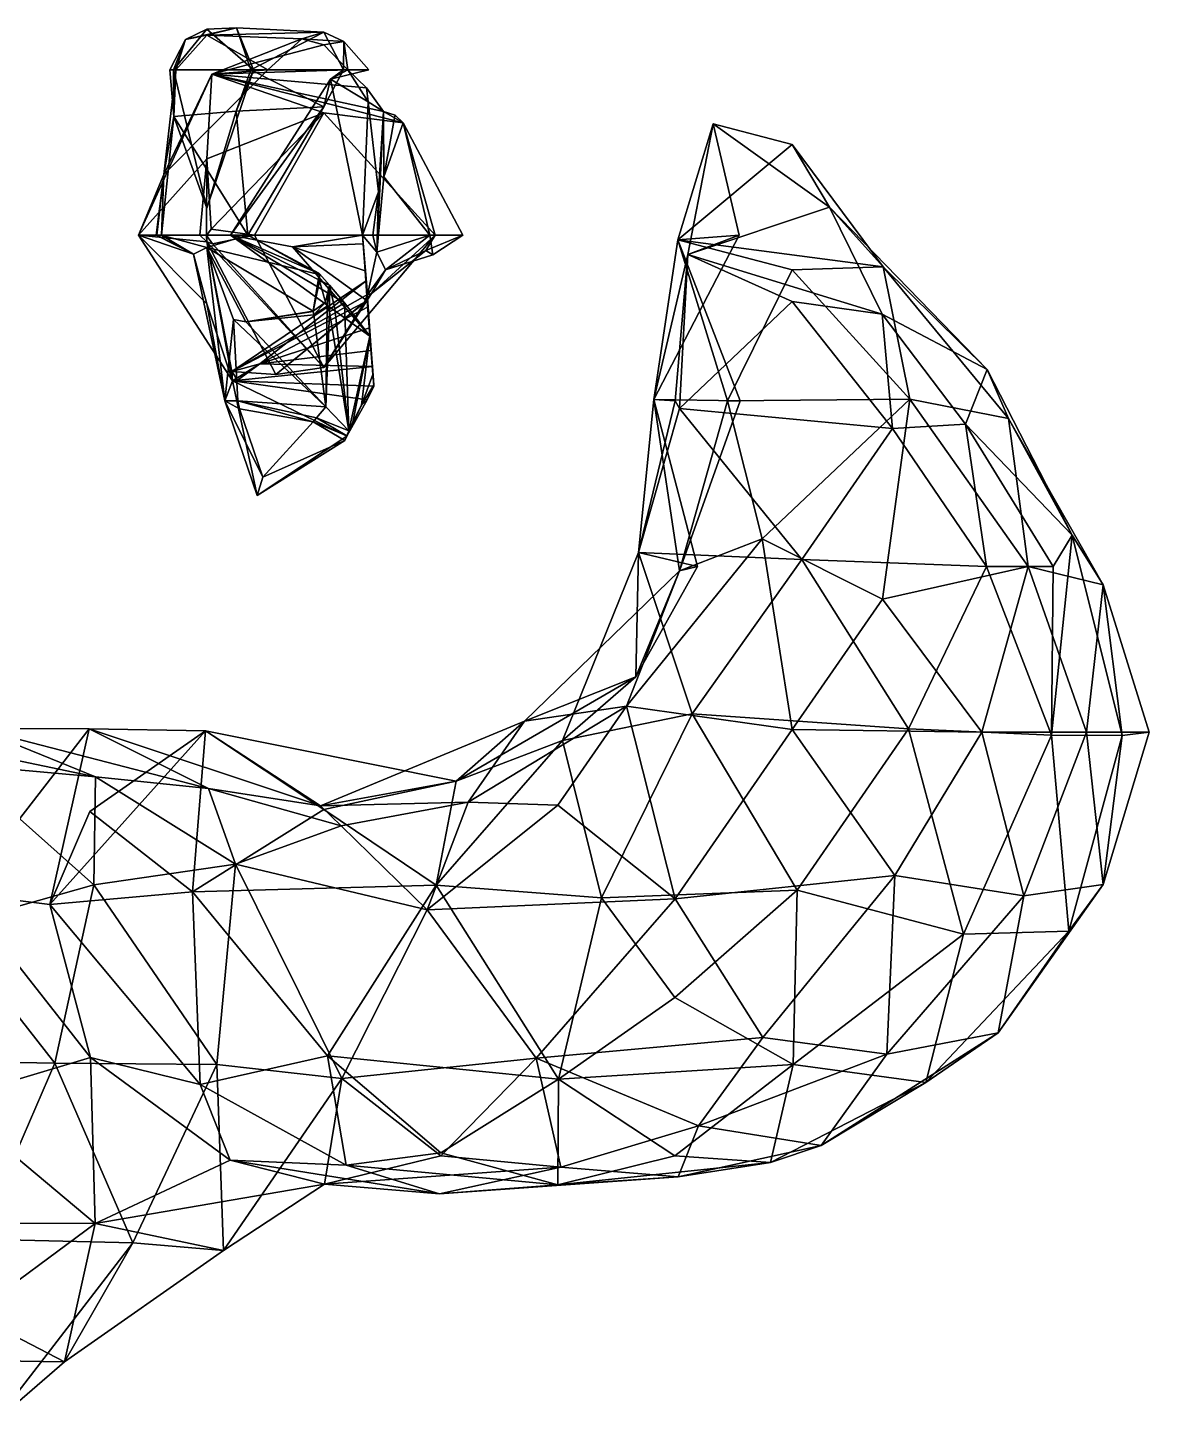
# Model space of a CAD drawing. Extents: x 290095 to 295679, y 4553756 to 4561441.
# Drawn here: x 291551.7 to 291672.4, y 4560578.8 to 4560728.9 of the extents above; entities that cross this region are included whole.
import ezdxf

# ---------------------------------------------------------------- set-up
doc = ezdxf.new("R2010")
doc.units = 0
doc.layers.add('Au_ppm_Pref_-_0_5', color=7, linetype='CONTINUOUS')

msp = doc.modelspace()

# ---------------------------------------------------------------- linework, layer by layer
at = {"layer": 'Au_ppm_Pref_-_0_5'}
for points in [[(291568.63, 4560727.61, 1639.25), (291570.93, 4560728.73, 1640.71), (291567.35, 4560724.35, 1640.94)], [(291575.98, 4560724.35, 1641.63), (291567.35, 4560724.35, 1640.94), (291570.93, 4560728.73, 1640.71)], [(291577.52, 4560724.35, 1633.31), (291570.93, 4560728.08, 1638.01), (291567.59, 4560724.35, 1637.68)], [(291570.93, 4560728.08, 1638.01), (291568.63, 4560727.61, 1639.25), (291567.59, 4560724.35, 1637.68)], [(291570.93, 4560728.08, 1638.01), (291574.12, 4560728.86, 1639.25), (291568.63, 4560727.61, 1639.25)], [(291568.63, 4560727.61, 1639.25), (291574.12, 4560728.86, 1639.25), (291570.93, 4560728.73, 1640.71)], [(291583.53, 4560728.4, 1634.66), (291574.12, 4560728.86, 1639.25), (291570.93, 4560728.08, 1638.01)], [(291574.12, 4560728.86, 1639.25), (291575.98, 4560724.35, 1641.63), (291570.93, 4560728.73, 1640.71)], [(291583.53, 4560728.4, 1634.66), (291570.93, 4560728.08, 1638.01), (291581.18, 4560727.67, 1633.31)], [(291577.52, 4560724.35, 1633.31), (291581.18, 4560727.67, 1633.31), (291570.93, 4560728.08, 1638.01)], [(291583.53, 4560728.4, 1634.66), (291575.68, 4560724.35, 1639.25), (291574.12, 4560728.86, 1639.25)], [(291575.68, 4560724.35, 1639.25), (291575.98, 4560724.35, 1641.63), (291574.12, 4560728.86, 1639.25)], [(291583.53, 4560728.4, 1634.66), (291585.64, 4560724.35, 1634.31), (291575.68, 4560724.35, 1639.25)], [(291581.18, 4560727.67, 1633.31), (291585.67, 4560727.38, 1633.31), (291583.53, 4560728.4, 1634.66)], [(291585.67, 4560727.38, 1633.31), (291585.64, 4560724.35, 1634.31), (291583.53, 4560728.4, 1634.66)], [(291567.59, 4560724.35, 1637.68), (291568.63, 4560727.61, 1639.25), (291566.97, 4560724.35, 1639.25)], [(291566.97, 4560724.35, 1639.25), (291568.63, 4560727.61, 1639.25), (291567.35, 4560724.35, 1640.94)], [(291581.18, 4560727.67, 1633.31), (291571.47, 4560723.88, 1627.72), (291583.53, 4560727.02, 1632.42)], [(291581.18, 4560727.67, 1633.31), (291577.52, 4560724.35, 1633.31), (291571.47, 4560723.88, 1627.72)], [(291583.53, 4560727.02, 1632.42), (291571.47, 4560723.88, 1627.72), (291586.11, 4560724.35, 1632.1)], [(291585.67, 4560727.38, 1633.31), (291581.18, 4560727.67, 1633.31), (291583.53, 4560727.02, 1632.42)], [(291585.67, 4560727.38, 1633.31), (291583.53, 4560727.02, 1632.42), (291586.11, 4560724.35, 1632.1)], [(291585.67, 4560727.38, 1633.31), (291588.38, 4560724.35, 1633.31), (291585.64, 4560724.35, 1634.31)], [(291588.38, 4560724.35, 1633.31), (291585.67, 4560727.38, 1633.31), (291586.11, 4560724.35, 1632.1)], [(291563.57, 4560706.54, 1628.81), (291570.93, 4560714.78, 1624.18), (291571.47, 4560723.88, 1627.72)], [(291571.47, 4560723.88, 1627.72), (291566.3, 4560713.09, 1633.31), (291563.57, 4560706.54, 1628.81)], [(291577.52, 4560724.35, 1633.31), (291567.59, 4560724.35, 1637.68), (291566.3, 4560713.09, 1633.31)], [(291571.47, 4560723.88, 1627.72), (291577.52, 4560724.35, 1633.31), (291566.3, 4560713.09, 1633.31)], [(291566.3, 4560713.09, 1633.31), (291567.59, 4560724.35, 1637.68), (291567.39, 4560719.34, 1639.25)], [(291567.59, 4560724.35, 1637.68), (291566.97, 4560724.35, 1639.25), (291567.39, 4560719.34, 1639.25)], [(291567.39, 4560719.34, 1639.25), (291566.97, 4560724.35, 1639.25), (291567.35, 4560724.35, 1640.94)], [(291567.39, 4560719.34, 1639.25), (291567.35, 4560724.35, 1640.94), (291570.93, 4560709.47, 1644.21)], [(291570.93, 4560709.47, 1644.21), (291567.35, 4560724.35, 1640.94), (291575.98, 4560724.35, 1641.63)], [(291574.09, 4560719.89, 1639.25), (291570.93, 4560709.47, 1644.21), (291575.98, 4560724.35, 1641.63)], [(291583.53, 4560719.73, 1622.98), (291571.47, 4560723.88, 1627.72), (291570.93, 4560714.78, 1624.18)], [(291571.47, 4560723.88, 1627.72), (291588.13, 4560722.42, 1630.5), (291586.11, 4560724.35, 1632.1)], [(291571.47, 4560723.88, 1627.72), (291589.97, 4560719.87, 1628.17), (291588.13, 4560722.42, 1630.5)], [(291571.47, 4560723.88, 1627.72), (291592.09, 4560718.64, 1627.37), (291589.97, 4560719.87, 1628.17)], [(291583.53, 4560719.73, 1622.98), (291592.09, 4560718.64, 1627.37), (291571.47, 4560723.88, 1627.72)], [(291583.53, 4560720.35, 1634.65), (291584.25, 4560723.34, 1633.31), (291573.47, 4560706.54, 1633.31)], [(291584.25, 4560723.34, 1633.31), (291587.7, 4560706.54, 1629.34), (291573.47, 4560706.54, 1633.31)], [(291583.53, 4560720.35, 1634.65), (291574.09, 4560719.89, 1639.25), (291575.68, 4560724.35, 1639.25)], [(291575.68, 4560724.35, 1639.25), (291574.09, 4560719.89, 1639.25), (291575.98, 4560724.35, 1641.63)], [(291583.53, 4560720.35, 1634.65), (291575.68, 4560724.35, 1639.25), (291585.64, 4560724.35, 1634.31)], [(291584.25, 4560723.34, 1633.31), (291583.53, 4560720.35, 1634.65), (291585.64, 4560724.35, 1634.31)], [(291588.29, 4560720.91, 1630.25), (291584.25, 4560723.34, 1633.31), (291586.11, 4560724.35, 1632.1)], [(291588.38, 4560724.35, 1633.31), (291584.25, 4560723.34, 1633.31), (291585.64, 4560724.35, 1634.31)], [(291584.25, 4560723.34, 1633.31), (291588.38, 4560724.35, 1633.31), (291586.11, 4560724.35, 1632.1)], [(291588.29, 4560720.91, 1630.25), (291587.7, 4560706.54, 1629.34), (291584.25, 4560723.34, 1633.31)], [(291588.13, 4560722.42, 1630.5), (291588.13, 4560722.42, 1630.5), (291586.11, 4560724.35, 1632.1)], [(291588.12, 4560722.42, 1630.51), (291588.29, 4560720.91, 1630.25), (291586.11, 4560724.35, 1632.1)], [(291588.13, 4560722.42, 1630.5), (291588.12, 4560722.42, 1630.51), (291586.11, 4560724.35, 1632.1)], [(291588.12, 4560722.42, 1630.51), (291588.13, 4560722.42, 1630.5), (291588.29, 4560720.91, 1630.25)], [(291588.13, 4560722.42, 1630.5), (291588.13, 4560722.42, 1630.5), (291588.12, 4560722.42, 1630.51)], [(291588.13, 4560722.42, 1630.5), (291589.97, 4560719.87, 1628.17), (291588.29, 4560720.91, 1630.25)], [(291583.53, 4560720.35, 1634.65), (291573.47, 4560706.54, 1633.31), (291575.34, 4560706.54, 1635.39)], [(291583.53, 4560720.35, 1634.65), (291575.34, 4560706.54, 1635.39), (291574.09, 4560719.89, 1639.25)], [(291589.4, 4560711.22, 1628.58), (291587.7, 4560706.54, 1629.34), (291588.29, 4560720.91, 1630.25)], [(291588.29, 4560720.91, 1630.25), (291589.97, 4560719.87, 1628.17), (291589.4, 4560711.22, 1628.58)], [(291566.3, 4560713.09, 1633.31), (291567.39, 4560719.34, 1639.25), (291566.06, 4560706.54, 1635.61)], [(291575.34, 4560706.54, 1635.39), (291566.06, 4560706.54, 1635.61), (291567.39, 4560719.34, 1639.25)], [(291575.34, 4560706.54, 1635.39), (291567.39, 4560719.34, 1639.25), (291574.09, 4560719.89, 1639.25)], [(291574.09, 4560719.89, 1639.25), (291567.39, 4560719.34, 1639.25), (291570.93, 4560709.47, 1644.21)], [(291583.53, 4560719.73, 1622.98), (291570.93, 4560714.78, 1624.18), (291571.39, 4560707.19, 1621.44)], [(291583.53, 4560719.73, 1622.98), (291571.39, 4560707.19, 1621.44), (291576.07, 4560706.54, 1621.44)], [(291583.53, 4560719.73, 1622.98), (291576.07, 4560706.54, 1621.44), (291595.51, 4560706.54, 1621.73)], [(291583.53, 4560719.73, 1622.98), (291595.51, 4560706.54, 1621.73), (291592.09, 4560718.64, 1627.37)], [(291589.25, 4560704.73, 1628.56), (291589.97, 4560719.87, 1628.17), (291589.98, 4560712.83, 1628.32)], [(291589.4, 4560711.22, 1628.58), (291589.97, 4560719.87, 1628.17), (291589.25, 4560704.73, 1628.56)], [(291589.97, 4560719.87, 1628.17), (291592.09, 4560718.64, 1627.37), (291591.2, 4560719.48, 1628.07)], [(291589.97, 4560719.87, 1628.17), (291591.2, 4560719.48, 1628.07), (291591.15, 4560719.2, 1628.08)], [(291589.97, 4560719.87, 1628.17), (291591.15, 4560719.2, 1628.08), (291589.98, 4560712.83, 1628.32)], [(291592.09, 4560718.64, 1627.37), (291589.98, 4560712.83, 1628.32), (291591.15, 4560719.2, 1628.08)], [(291592.09, 4560718.64, 1627.37), (291591.15, 4560719.2, 1628.08), (291591.2, 4560719.48, 1628.07)], [(291592.09, 4560718.64, 1627.37), (291594.95, 4560706.54, 1628.02), (291589.98, 4560712.83, 1628.32)], [(291598.5, 4560706.54, 1627.37), (291594.95, 4560706.54, 1628.02), (291592.09, 4560718.64, 1627.37)], [(291598.5, 4560706.54, 1627.37), (291592.09, 4560718.64, 1627.37), (291595.51, 4560706.54, 1621.73)], [(291621.63, 4560706.07, 1633.51), (291633.93, 4560716.32, 1635.99), (291625.43, 4560718.55, 1639.25)], [(291621.63, 4560706.07, 1633.51), (291625.43, 4560718.55, 1639.25), (291628.23, 4560706.54, 1639.25)], [(291625.43, 4560718.55, 1639.25), (291637.95, 4560709.57, 1640.41), (291622.7, 4560704.48, 1644.35)], [(291628.23, 4560706.54, 1639.25), (291625.43, 4560718.55, 1639.25), (291622.7, 4560704.48, 1644.35)], [(291637.95, 4560709.57, 1640.41), (291625.43, 4560718.55, 1639.25), (291633.93, 4560716.32, 1635.99)], [(291621.63, 4560706.07, 1633.51), (291643.73, 4560703.16, 1634.72), (291633.93, 4560716.32, 1635.99)], [(291643.73, 4560703.16, 1634.72), (291637.95, 4560709.57, 1640.41), (291633.93, 4560716.32, 1635.99)], [(291563.57, 4560706.54, 1628.81), (291570.18, 4560706.54, 1621.79), (291570.93, 4560714.78, 1624.18)], [(291570.93, 4560714.78, 1624.18), (291570.18, 4560706.54, 1621.79), (291570.89, 4560706.52, 1621.31)], [(291571.39, 4560707.19, 1621.44), (291570.93, 4560714.78, 1624.18), (291570.89, 4560706.52, 1621.31)], [(291563.57, 4560706.54, 1628.81), (291566.3, 4560713.09, 1633.31), (291565.48, 4560706.54, 1633.31)], [(291566.3, 4560713.09, 1633.31), (291565.55, 4560706.59, 1633.57), (291565.48, 4560706.54, 1633.31)], [(291565.55, 4560706.59, 1633.57), (291566.3, 4560713.09, 1633.31), (291565.54, 4560706.54, 1633.58)], [(291566.3, 4560713.09, 1633.31), (291566.06, 4560706.54, 1635.61), (291565.54, 4560706.54, 1633.58)], [(291589.25, 4560704.73, 1628.56), (291589.98, 4560712.83, 1628.32), (291594.95, 4560706.54, 1628.02)], [(291587.7, 4560706.54, 1629.34), (291589.4, 4560711.22, 1628.58), (291588.81, 4560706.54, 1629.14)], [(291588.81, 4560706.54, 1629.14), (291589.4, 4560711.22, 1628.58), (291589.25, 4560704.73, 1628.56)], [(291622.7, 4560704.48, 1644.35), (291637.95, 4560709.57, 1640.41), (291643.64, 4560698.04, 1643.72)], [(291643.73, 4560703.16, 1634.72), (291654.94, 4560692.11, 1639.25), (291637.95, 4560709.57, 1640.41)], [(291654.94, 4560692.11, 1639.25), (291643.64, 4560698.04, 1643.72), (291637.95, 4560709.57, 1640.41)], [(291571.39, 4560707.19, 1621.44), (291570.89, 4560706.52, 1621.31), (291576.07, 4560706.54, 1621.44)], [(291570.93, 4560699.18, 1630.86), (291573.72, 4560690.89, 1627.96), (291563.57, 4560706.54, 1628.81)], [(291563.57, 4560706.54, 1628.81), (291573.72, 4560690.89, 1627.96), (291570.93, 4560705.83, 1621.67)], [(291563.57, 4560706.54, 1628.81), (291570.93, 4560705.83, 1621.67), (291570.18, 4560706.54, 1621.79)], [(291570.93, 4560699.18, 1630.86), (291563.57, 4560706.54, 1628.81), (291569.51, 4560704.52, 1633.31)], [(291563.57, 4560706.54, 1628.81), (291565.48, 4560706.54, 1633.31), (291569.51, 4560704.52, 1633.31)], [(291565.48, 4560706.54, 1633.31), (291565.55, 4560706.59, 1633.57), (291565.54, 4560706.54, 1633.55)], [(291565.54, 4560706.54, 1633.55), (291569.51, 4560704.52, 1633.31), (291565.48, 4560706.54, 1633.31)], [(291565.56, 4560706.53, 1633.57), (291565.54, 4560706.54, 1633.55), (291565.55, 4560706.59, 1633.57)], [(291565.55, 4560706.59, 1633.57), (291565.54, 4560706.54, 1633.58), (291565.56, 4560706.53, 1633.57)], [(291565.56, 4560706.53, 1633.57), (291569.51, 4560704.52, 1633.31), (291565.54, 4560706.54, 1633.55)], [(291565.54, 4560706.54, 1633.58), (291569.51, 4560704.52, 1633.31), (291565.56, 4560706.53, 1633.57)], [(291565.54, 4560706.54, 1633.58), (291566.06, 4560706.54, 1635.61), (291569.51, 4560704.52, 1633.31)], [(291570.93, 4560705.24, 1633.75), (291569.51, 4560704.52, 1633.31), (291566.06, 4560706.54, 1635.61)], [(291570.93, 4560705.24, 1633.75), (291566.06, 4560706.54, 1635.61), (291575.34, 4560706.54, 1635.39)], [(291570.93, 4560705.83, 1621.67), (291570.89, 4560706.52, 1621.31), (291570.18, 4560706.54, 1621.79)], [(291576.07, 4560706.54, 1621.44), (291570.89, 4560706.52, 1621.31), (291571.56, 4560705.64, 1621.44)], [(291570.93, 4560705.83, 1621.67), (291571.56, 4560705.64, 1621.44), (291570.89, 4560706.52, 1621.31)], [(291583.02, 4560702.31, 1637.64), (291570.93, 4560705.24, 1633.75), (291575.34, 4560706.54, 1635.39)], [(291573.63, 4560691.88, 1627.5), (291578.36, 4560691.56, 1625.44), (291570.93, 4560705.83, 1621.67)], [(291583.53, 4560692.31, 1622.63), (291570.93, 4560705.83, 1621.67), (291578.36, 4560691.56, 1625.44)], [(291573.72, 4560690.89, 1627.96), (291573.63, 4560691.88, 1627.5), (291570.93, 4560705.83, 1621.67)], [(291583.53, 4560692.31, 1622.63), (291571.56, 4560705.64, 1621.44), (291570.93, 4560705.83, 1621.67)], [(291583.53, 4560692.31, 1622.63), (291576.07, 4560706.54, 1621.44), (291571.56, 4560705.64, 1621.44)], [(291580.16, 4560705.3, 1631.93), (291588.47, 4560695.7, 1633.31), (291573.47, 4560706.54, 1633.31)], [(291587.7, 4560706.54, 1629.34), (291580.16, 4560705.3, 1631.93), (291573.47, 4560706.54, 1633.31)], [(291583.07, 4560702.38, 1637.6), (291575.34, 4560706.54, 1635.39), (291573.47, 4560706.54, 1633.31)], [(291583.07, 4560702.38, 1637.6), (291573.47, 4560706.54, 1633.31), (291584.13, 4560701.16, 1636.89)], [(291584.13, 4560701.16, 1636.89), (291573.47, 4560706.54, 1633.31), (291585.76, 4560699.26, 1635.78)], [(291573.47, 4560706.54, 1633.31), (291588.47, 4560695.7, 1633.31), (291585.76, 4560699.26, 1635.78)], [(291583.02, 4560702.31, 1637.64), (291575.34, 4560706.54, 1635.39), (291583.01, 4560702.41, 1637.65)], [(291583.03, 4560702.44, 1637.63), (291575.34, 4560706.54, 1635.39), (291583.07, 4560702.38, 1637.6)], [(291575.34, 4560706.54, 1635.39), (291583, 4560702.46, 1637.65), (291583.01, 4560702.41, 1637.65)], [(291575.34, 4560706.54, 1635.39), (291583.03, 4560702.44, 1637.63), (291583, 4560702.46, 1637.65)], [(291583.53, 4560692.31, 1622.63), (291595.51, 4560706.54, 1621.73), (291576.07, 4560706.54, 1621.44)], [(291587.7, 4560706.54, 1629.34), (291587.77, 4560705.63, 1629.67), (291580.16, 4560705.3, 1631.93)], [(291587.77, 4560705.63, 1629.67), (291588, 4560702.71, 1629.03), (291580.16, 4560705.3, 1631.93)], [(291588.2, 4560699.49, 1631.93), (291588.47, 4560695.7, 1633.31), (291580.16, 4560705.3, 1631.93)], [(291580.16, 4560705.3, 1631.93), (291588, 4560702.71, 1629.03), (291588.2, 4560699.49, 1631.93)], [(291588.67, 4560700.27, 1627.04), (291595.51, 4560706.54, 1621.73), (291583.53, 4560692.31, 1622.63)], [(291588.22, 4560700.16, 1627.48), (291588.09, 4560701.63, 1628.54), (291587.7, 4560706.54, 1629.34)], [(291588.22, 4560700.13, 1627.45), (291588.22, 4560700.16, 1627.48), (291587.7, 4560706.54, 1629.34)], [(291587.7, 4560706.54, 1629.34), (291588, 4560702.71, 1629.03), (291587.77, 4560705.63, 1629.67)], [(291588.09, 4560701.63, 1628.54), (291588, 4560702.71, 1629.03), (291587.7, 4560706.54, 1629.34)], [(291587.7, 4560706.54, 1629.34), (291588.81, 4560706.54, 1629.14), (291589.25, 4560704.73, 1628.56)], [(291587.7, 4560706.54, 1629.34), (291589.25, 4560704.73, 1628.56), (291588.22, 4560700.13, 1627.45)], [(291588.67, 4560700.27, 1627.04), (291594.52, 4560704.89, 1624.64), (291595.51, 4560706.54, 1621.73)], [(291589.25, 4560704.73, 1628.56), (291594.95, 4560706.54, 1628.02), (291590.17, 4560702.83, 1627.85)], [(291590.17, 4560702.83, 1627.85), (291594.95, 4560706.54, 1628.02), (291595.28, 4560704.44, 1627.37)], [(291594.52, 4560704.89, 1624.64), (291595.28, 4560704.44, 1627.37), (291598.5, 4560706.54, 1627.37)], [(291598.5, 4560706.54, 1627.37), (291595.51, 4560706.54, 1621.73), (291594.52, 4560704.89, 1624.64)], [(291594.95, 4560706.54, 1628.02), (291598.5, 4560706.54, 1627.37), (291595.28, 4560704.44, 1627.37)], [(291622.7, 4560704.48, 1644.35), (291619.05, 4560688.86, 1639.51), (291628.23, 4560706.54, 1639.25)], [(291628.23, 4560706.54, 1639.25), (291619.05, 4560688.86, 1639.51), (291621.63, 4560706.07, 1633.51)], [(291621.63, 4560706.07, 1633.51), (291619.05, 4560688.86, 1639.51), (291628.36, 4560688.72, 1633.31)], [(291626.98, 4560688.72, 1630.04), (291633.93, 4560702.83, 1628.61), (291621.63, 4560706.07, 1633.51)], [(291626.98, 4560688.72, 1630.04), (291621.63, 4560706.07, 1633.51), (291628.36, 4560688.72, 1633.31)], [(291633.93, 4560702.83, 1628.61), (291643.73, 4560703.16, 1634.72), (291621.63, 4560706.07, 1633.51)], [(291570.93, 4560705.24, 1633.75), (291572.89, 4560688.72, 1633.31), (291569.51, 4560704.52, 1633.31)], [(291570.93, 4560699.18, 1630.86), (291569.51, 4560704.52, 1633.31), (291572.89, 4560688.72, 1633.31)], [(291575.14, 4560697.24, 1634.43), (291570.93, 4560705.24, 1633.75), (291582.38, 4560698.39, 1637.04)], [(291570.93, 4560705.24, 1633.75), (291583.02, 4560702.31, 1637.64), (291582.38, 4560698.39, 1637.04)], [(291570.93, 4560705.24, 1633.75), (291575.14, 4560697.24, 1634.43), (291573.81, 4560697.47, 1634.08)], [(291570.93, 4560705.24, 1633.75), (291573.81, 4560697.47, 1634.08), (291572.89, 4560688.72, 1633.31)], [(291588.22, 4560700.13, 1627.45), (291589.25, 4560704.73, 1628.56), (291590.17, 4560702.83, 1627.85)], [(291588.67, 4560700.27, 1627.04), (291590.17, 4560702.83, 1627.85), (291594.52, 4560704.89, 1624.64)], [(291590.17, 4560702.83, 1627.85), (291595.28, 4560704.44, 1627.37), (291594.52, 4560704.89, 1624.64)], [(291621.35, 4560688.72, 1645.19), (291619.05, 4560688.86, 1639.51), (291622.7, 4560704.48, 1644.35)], [(291622.7, 4560704.48, 1644.35), (291621.81, 4560687.92, 1651.02), (291621.35, 4560688.72, 1645.19)], [(291622.7, 4560704.48, 1644.35), (291633.93, 4560699.41, 1648.76), (291621.81, 4560687.92, 1651.02)], [(291622.7, 4560704.48, 1644.35), (291643.64, 4560698.04, 1643.72), (291633.93, 4560699.41, 1648.76)], [(291582.38, 4560698.39, 1637.04), (291583.02, 4560702.31, 1637.64), (291583.06, 4560701.64, 1637.59)], [(291583.01, 4560702.41, 1637.65), (291583, 4560702.46, 1637.65), (291583.03, 4560702.44, 1637.63)], [(291583.02, 4560702.31, 1637.64), (291583.01, 4560702.41, 1637.65), (291583.03, 4560702.44, 1637.63)], [(291583.02, 4560702.31, 1637.64), (291583.03, 4560702.44, 1637.63), (291583.07, 4560702.38, 1637.6)], [(291583.07, 4560702.38, 1637.6), (291583.06, 4560701.64, 1637.59), (291583.02, 4560702.31, 1637.64)], [(291584.13, 4560701.16, 1636.89), (291583.06, 4560701.64, 1637.59), (291583.07, 4560702.38, 1637.6)], [(291588.09, 4560701.63, 1628.54), (291588.3, 4560698.83, 1628.87), (291588, 4560702.71, 1629.03)], [(291588.2, 4560699.49, 1631.93), (291588, 4560702.71, 1629.03), (291588.3, 4560698.83, 1628.87)], [(291588.67, 4560700.27, 1627.04), (291588.22, 4560700.13, 1627.45), (291590.17, 4560702.83, 1627.85)], [(291626.98, 4560688.72, 1630.04), (291646.6, 4560688.91, 1627.38), (291633.93, 4560702.83, 1628.61)], [(291633.93, 4560702.83, 1628.61), (291646.6, 4560688.91, 1627.38), (291643.73, 4560703.16, 1634.72)], [(291643.73, 4560703.16, 1634.72), (291646.6, 4560688.91, 1627.38), (291657.23, 4560686.82, 1634.01)], [(291657.23, 4560686.82, 1634.01), (291654.94, 4560692.11, 1639.25), (291643.73, 4560703.16, 1634.72)], [(291573.63, 4560691.88, 1627.5), (291588.09, 4560701.63, 1628.54), (291588.22, 4560700.16, 1627.48)], [(291573.63, 4560691.88, 1627.5), (291576.65, 4560692.7, 1627.85), (291588.09, 4560701.63, 1628.54)], [(291576.65, 4560692.7, 1627.85), (291588.3, 4560698.83, 1628.87), (291588.09, 4560701.63, 1628.54)], [(291582.38, 4560698.39, 1637.04), (291583.06, 4560701.64, 1637.59), (291583.72, 4560699.36, 1637.11)], [(291583.72, 4560699.36, 1637.11), (291583.06, 4560701.64, 1637.59), (291584.13, 4560701.16, 1636.89)], [(291584.13, 4560701.16, 1636.89), (291583.9, 4560698.92, 1636.98), (291583.72, 4560699.36, 1637.11)], [(291584.13, 4560701.16, 1636.89), (291584.15, 4560698.29, 1636.8), (291583.9, 4560698.92, 1636.98)], [(291585.76, 4560699.26, 1635.78), (291584.7, 4560698.62, 1636.45), (291584.13, 4560701.16, 1636.89)], [(291584.13, 4560701.16, 1636.89), (291584.7, 4560698.62, 1636.45), (291584.15, 4560698.29, 1636.8)], [(291573.63, 4560691.88, 1627.5), (291588.22, 4560700.16, 1627.48), (291587.86, 4560699.31, 1627.04)], [(291578.36, 4560691.56, 1625.44), (291573.63, 4560691.88, 1627.5), (291587.86, 4560699.31, 1627.04)], [(291578.36, 4560691.56, 1625.44), (291587.86, 4560699.31, 1627.04), (291587.86, 4560699.27, 1627)], [(291582.38, 4560698.39, 1637.04), (291583.72, 4560699.36, 1637.11), (291582.47, 4560698, 1636.96)], [(291582.47, 4560698, 1636.96), (291583.72, 4560699.36, 1637.11), (291583.9, 4560698.92, 1636.98)], [(291587.86, 4560699.27, 1627), (291588.67, 4560700.27, 1627.04), (291583.53, 4560692.31, 1622.63)], [(291588.67, 4560700.27, 1627.04), (291587.86, 4560699.31, 1627.04), (291588.22, 4560700.13, 1627.45)], [(291587.86, 4560699.27, 1627), (291587.86, 4560699.31, 1627.04), (291588.67, 4560700.27, 1627.04)], [(291587.86, 4560699.31, 1627.04), (291588.22, 4560700.16, 1627.48), (291588.22, 4560700.13, 1627.45)], [(291588.3, 4560698.83, 1628.87), (291588.47, 4560695.7, 1633.31), (291588.2, 4560699.49, 1631.93)], [(291644.76, 4560685.75, 1649.31), (291621.81, 4560687.92, 1651.02), (291633.93, 4560699.41, 1648.76)], [(291644.76, 4560685.75, 1649.31), (291633.93, 4560699.41, 1648.76), (291643.64, 4560698.04, 1643.72)], [(291570.93, 4560699.18, 1630.86), (291572.89, 4560688.72, 1633.31), (291573.72, 4560690.89, 1627.96)], [(291582.37, 4560698.36, 1637.03), (291575.14, 4560697.24, 1634.43), (291582.38, 4560698.39, 1637.04)], [(291582.47, 4560698, 1636.96), (291575.14, 4560697.24, 1634.43), (291582.37, 4560698.36, 1637.03)], [(291583.75, 4560688.07, 1634.45), (291575.14, 4560697.24, 1634.43), (291582.47, 4560698, 1636.96)], [(291588.3, 4560698.83, 1628.87), (291576.65, 4560692.7, 1627.85), (291588.46, 4560696.57, 1629.13)], [(291578.36, 4560691.56, 1625.44), (291587.86, 4560699.27, 1627), (291583.53, 4560692.31, 1622.63)], [(291582.37, 4560698.36, 1637.03), (291582.38, 4560698.39, 1637.04), (291582.47, 4560698, 1636.96)], [(291583.9, 4560698.92, 1636.98), (291583.75, 4560688.07, 1634.45), (291582.47, 4560698, 1636.96)], [(291584.15, 4560698.29, 1636.8), (291583.75, 4560688.07, 1634.45), (291583.9, 4560698.92, 1636.98)], [(291584.15, 4560698.29, 1636.8), (291586.21, 4560685.51, 1633.51), (291583.75, 4560688.07, 1634.45)], [(291584.7, 4560698.62, 1636.45), (291586.21, 4560685.51, 1633.51), (291584.15, 4560698.29, 1636.8)], [(291585.76, 4560699.26, 1635.78), (291586.21, 4560685.51, 1633.51), (291584.7, 4560698.62, 1636.45)], [(291585.76, 4560699.26, 1635.78), (291588.47, 4560695.7, 1633.31), (291586.21, 4560685.51, 1633.51)], [(291588.46, 4560696.57, 1629.13), (291588.8, 4560691.58, 1631.78), (291588.3, 4560698.83, 1628.87)], [(291588.47, 4560695.7, 1633.31), (291588.3, 4560698.83, 1628.87), (291588.8, 4560691.58, 1631.78)], [(291644.76, 4560685.75, 1649.31), (291643.64, 4560698.04, 1643.72), (291652.62, 4560686.21, 1644.4)], [(291654.94, 4560692.11, 1639.25), (291652.62, 4560686.21, 1644.4), (291643.64, 4560698.04, 1643.72)], [(291572.89, 4560688.72, 1633.31), (291573.81, 4560697.47, 1634.08), (291574.27, 4560688.72, 1633.69)], [(291573.81, 4560697.47, 1634.08), (291583.75, 4560688.07, 1634.45), (291574.27, 4560688.72, 1633.69)], [(291573.81, 4560697.47, 1634.08), (291575.14, 4560697.24, 1634.43), (291583.75, 4560688.07, 1634.45)], [(291576.65, 4560692.7, 1627.85), (291588.64, 4560694.14, 1629.41), (291588.46, 4560696.57, 1629.13)], [(291588.46, 4560696.57, 1629.13), (291588.64, 4560694.14, 1629.41), (291588.9, 4560690.47, 1630.71)], [(291588.8, 4560691.58, 1631.78), (291588.46, 4560696.57, 1629.13), (291588.9, 4560690.47, 1630.71)], [(291588.47, 4560695.7, 1633.31), (291586.64, 4560686.42, 1633.32), (291586.21, 4560685.51, 1633.51)], [(291586.64, 4560686.42, 1633.32), (291588.47, 4560695.7, 1633.31), (291587.6, 4560688.25, 1632.53)], [(291587.6, 4560688.25, 1632.53), (291588.47, 4560695.7, 1633.31), (291588.8, 4560691.58, 1631.78)], [(291576.65, 4560692.7, 1627.85), (291588.77, 4560692.41, 1629.61), (291588.64, 4560694.14, 1629.41)], [(291588.64, 4560694.14, 1629.41), (291588.77, 4560692.41, 1629.61), (291588.9, 4560690.47, 1630.71)], [(291576.65, 4560692.7, 1627.85), (291573.63, 4560691.88, 1627.5), (291574.23, 4560690.96, 1627.68)], [(291573.72, 4560690.89, 1627.96), (291574.23, 4560690.96, 1627.68), (291573.63, 4560691.88, 1627.5)], [(291574.23, 4560690.96, 1627.68), (291573.72, 4560690.89, 1627.96), (291576.65, 4560692.7, 1627.85)], [(291588.77, 4560692.41, 1629.61), (291576.65, 4560692.7, 1627.85), (291573.72, 4560690.89, 1627.96)], [(291588.77, 4560692.41, 1629.61), (291573.72, 4560690.89, 1627.96), (291588.92, 4560690.32, 1630.24)], [(291588.77, 4560692.41, 1629.61), (291588.92, 4560690.32, 1630.24), (291588.9, 4560690.47, 1630.71)], [(291654.94, 4560692.11, 1639.25), (291664.09, 4560674.28, 1640.61), (291652.62, 4560686.21, 1644.4)], [(291664.09, 4560674.28, 1640.61), (291654.94, 4560692.11, 1639.25), (291657.23, 4560686.82, 1634.01)], [(291573.72, 4560690.89, 1627.96), (291572.89, 4560688.72, 1633.31), (291576.34, 4560678.56, 1633.31)], [(291586.02, 4560684.94, 1633.19), (291573.72, 4560690.89, 1627.96), (291576.34, 4560678.56, 1633.31)], [(291573.72, 4560690.89, 1627.96), (291586.02, 4560684.94, 1633.19), (291588.21, 4560688.83, 1630.57)], [(291588.21, 4560688.83, 1630.57), (291588.92, 4560690.32, 1630.24), (291573.72, 4560690.89, 1627.96)], [(291587.6, 4560688.25, 1632.53), (291588.8, 4560691.58, 1631.78), (291588.9, 4560690.47, 1630.71)], [(291588.9, 4560690.47, 1630.71), (291588.21, 4560688.83, 1630.57), (291587.6, 4560688.25, 1632.53)], [(291588.92, 4560690.32, 1630.24), (291588.21, 4560688.83, 1630.57), (291588.9, 4560690.47, 1630.71)], [(291588.21, 4560688.83, 1630.57), (291586.02, 4560684.94, 1633.19), (291587.6, 4560688.25, 1632.53)], [(291619.05, 4560688.86, 1639.51), (291617.39, 4560672.41, 1645.55), (291623.77, 4560670.9, 1639.25)], [(291619.05, 4560688.86, 1639.51), (291621.35, 4560688.72, 1645.19), (291617.39, 4560672.41, 1645.55)], [(291621.81, 4560670.43, 1633.27), (291619.05, 4560688.86, 1639.51), (291623.77, 4560670.9, 1639.25)], [(291628.36, 4560688.72, 1633.31), (291619.05, 4560688.86, 1639.51), (291621.81, 4560670.43, 1633.27)], [(291646.6, 4560688.91, 1627.38), (291626.98, 4560688.72, 1630.04), (291630.72, 4560673.9, 1626.32)], [(291630.72, 4560673.9, 1626.32), (291643.66, 4560667.39, 1623.95), (291646.6, 4560688.91, 1627.38)], [(291643.66, 4560667.39, 1623.95), (291659.36, 4560670.92, 1627.37), (291646.6, 4560688.91, 1627.38)], [(291646.6, 4560688.91, 1627.38), (291659.36, 4560670.92, 1627.37), (291657.23, 4560686.82, 1634.01)], [(291574.27, 4560688.72, 1633.69), (291574.47, 4560687.87, 1633.67), (291572.89, 4560688.72, 1633.31)], [(291574.47, 4560687.87, 1633.67), (291576.97, 4560680.51, 1633.67), (291572.89, 4560688.72, 1633.31)], [(291576.97, 4560680.51, 1633.67), (291576.34, 4560678.56, 1633.31), (291572.89, 4560688.72, 1633.31)], [(291582.74, 4560686.89, 1634.3), (291582.39, 4560686.47, 1634.26), (291574.27, 4560688.72, 1633.69)], [(291574.27, 4560688.72, 1633.69), (291582.39, 4560686.47, 1634.26), (291574.47, 4560687.87, 1633.67)], [(291574.27, 4560688.72, 1633.69), (291583.75, 4560688.07, 1634.45), (291582.74, 4560686.89, 1634.3)], [(291582.39, 4560686.47, 1634.26), (291576.97, 4560680.51, 1633.67), (291574.47, 4560687.87, 1633.67)], [(291582.74, 4560686.89, 1634.3), (291583.75, 4560688.07, 1634.45), (291586.21, 4560685.51, 1633.51)], [(291587.6, 4560688.25, 1632.53), (291586.02, 4560684.94, 1633.19), (291586.64, 4560686.42, 1633.32)], [(291621.81, 4560687.92, 1651.02), (291617.39, 4560672.41, 1645.55), (291621.35, 4560688.72, 1645.19)], [(291634.97, 4560671.65, 1651.98), (291617.39, 4560672.41, 1645.55), (291621.81, 4560687.92, 1651.02)], [(291630.72, 4560673.9, 1626.32), (291626.98, 4560688.72, 1630.04), (291621.81, 4560670.43, 1633.27)], [(291626.98, 4560688.72, 1630.04), (291628.36, 4560688.72, 1633.31), (291621.81, 4560670.43, 1633.27)], [(291644.76, 4560685.75, 1649.31), (291634.97, 4560671.65, 1651.98), (291621.81, 4560687.92, 1651.02)], [(291576.97, 4560680.51, 1633.67), (291582.39, 4560686.47, 1634.26), (291585.78, 4560684.45, 1633.32)], [(291582.39, 4560686.47, 1634.26), (291582.74, 4560686.89, 1634.3), (291586, 4560684.98, 1633.41)], [(291582.39, 4560686.47, 1634.26), (291586, 4560684.98, 1633.41), (291585.78, 4560684.45, 1633.32)], [(291586.21, 4560685.51, 1633.51), (291586, 4560684.98, 1633.41), (291582.74, 4560686.89, 1634.3)], [(291586, 4560684.98, 1633.41), (291586.21, 4560685.51, 1633.51), (291586.64, 4560686.42, 1633.32)], [(291586.64, 4560686.42, 1633.32), (291586.02, 4560684.94, 1633.19), (291586, 4560684.98, 1633.41)], [(291644.76, 4560685.75, 1649.31), (291652.62, 4560686.21, 1644.4), (291654.87, 4560670.9, 1649.13)], [(291652.62, 4560686.21, 1644.4), (291662.05, 4560670.9, 1645.19), (291654.87, 4560670.9, 1649.13)], [(291662.05, 4560670.9, 1645.19), (291652.62, 4560686.21, 1644.4), (291664.09, 4560674.28, 1640.61)], [(291664.09, 4560674.28, 1640.61), (291657.23, 4560686.82, 1634.01), (291667.41, 4560668.93, 1634.01)], [(291657.23, 4560686.82, 1634.01), (291659.36, 4560670.92, 1627.37), (291667.41, 4560668.93, 1634.01)], [(291585.78, 4560684.45, 1633.32), (291586.02, 4560684.94, 1633.19), (291576.34, 4560678.56, 1633.31)], [(291576.97, 4560680.51, 1633.67), (291585.78, 4560684.45, 1633.32), (291576.34, 4560678.56, 1633.31)], [(291585.78, 4560684.45, 1633.32), (291586, 4560684.98, 1633.41), (291586.02, 4560684.94, 1633.19)], [(291644.76, 4560685.75, 1649.31), (291654.87, 4560670.9, 1649.13), (291634.97, 4560671.65, 1651.98)], [(291616.12, 4560655.86, 1626.04), (291630.72, 4560673.9, 1626.32), (291621.81, 4560670.43, 1633.27)], [(291633.93, 4560653.36, 1622.65), (291630.72, 4560673.9, 1626.32), (291616.12, 4560655.86, 1626.04)], [(291643.66, 4560667.39, 1623.95), (291630.72, 4560673.9, 1626.32), (291633.93, 4560653.36, 1622.65)], [(291662.05, 4560670.9, 1645.19), (291664.09, 4560674.28, 1640.61), (291661.87, 4560652.74, 1646.05)], [(291669.45, 4560652.72, 1639.45), (291661.87, 4560652.74, 1646.05), (291664.09, 4560674.28, 1640.61)], [(291669.45, 4560652.72, 1639.45), (291664.09, 4560674.28, 1640.61), (291667.41, 4560668.93, 1634.01)], [(291609.23, 4560652.2, 1645.07), (291617.39, 4560672.41, 1645.55), (291623.17, 4560655.07, 1650.25)], [(291609.23, 4560652.2, 1645.07), (291617.11, 4560659.05, 1639.25), (291617.39, 4560672.41, 1645.55)], [(291617.11, 4560659.05, 1639.25), (291623.77, 4560670.9, 1639.25), (291617.39, 4560672.41, 1645.55)], [(291623.17, 4560655.07, 1650.25), (291617.39, 4560672.41, 1645.55), (291634.97, 4560671.65, 1651.98)], [(291621.81, 4560670.43, 1633.27), (291623.77, 4560670.9, 1639.25), (291617.11, 4560659.05, 1639.25)], [(291623.17, 4560655.07, 1650.25), (291634.97, 4560671.65, 1651.98), (291646.46, 4560653.45, 1650.59)], [(291646.46, 4560653.45, 1650.59), (291634.97, 4560671.65, 1651.98), (291654.87, 4560670.9, 1649.13)], [(291643.66, 4560667.39, 1623.95), (291654.37, 4560653.08, 1623.68), (291659.36, 4560670.92, 1627.37)], [(291646.46, 4560653.45, 1650.59), (291654.87, 4560670.9, 1649.13), (291661.87, 4560652.74, 1646.05)], [(291654.37, 4560653.08, 1623.68), (291665.61, 4560653.08, 1628.35), (291659.36, 4560670.92, 1627.37)], [(291654.87, 4560670.9, 1649.13), (291662.05, 4560670.9, 1645.19), (291661.87, 4560652.74, 1646.05)], [(291667.41, 4560668.93, 1634.01), (291659.36, 4560670.92, 1627.37), (291665.61, 4560653.08, 1628.35)], [(291621.81, 4560670.43, 1633.27), (291617.11, 4560659.05, 1639.25), (291605.15, 4560654.27, 1633.27)], [(291621.81, 4560670.43, 1633.27), (291605.15, 4560654.27, 1633.27), (291616.12, 4560655.86, 1626.04)], [(291672.37, 4560653.08, 1633.31), (291667.41, 4560668.93, 1634.01), (291665.61, 4560653.08, 1628.35)], [(291672.37, 4560653.08, 1633.31), (291669.45, 4560652.72, 1639.45), (291667.41, 4560668.93, 1634.01)], [(291633.93, 4560653.36, 1622.65), (291654.37, 4560653.08, 1623.68), (291643.66, 4560667.39, 1623.95)], [(291609.23, 4560652.2, 1645.07), (291597.78, 4560647.79, 1638.68), (291617.11, 4560659.05, 1639.25)], [(291597.78, 4560647.79, 1638.68), (291605.15, 4560654.27, 1633.27), (291617.11, 4560659.05, 1639.25)], [(291616.12, 4560655.86, 1626.04), (291605.15, 4560654.27, 1633.27), (291599.06, 4560645.56, 1628.5)], [(291608.73, 4560645.23, 1624.05), (291616.12, 4560655.86, 1626.04), (291599.06, 4560645.56, 1628.5)], [(291621.34, 4560635.14, 1621.66), (291616.12, 4560655.86, 1626.04), (291608.73, 4560645.23, 1624.05)], [(291621.34, 4560635.14, 1621.66), (291633.93, 4560653.36, 1622.65), (291616.12, 4560655.86, 1626.04)], [(291609.23, 4560652.2, 1645.07), (291623.17, 4560655.07, 1650.25), (291613.41, 4560635.26, 1648.92)], [(291623.17, 4560655.07, 1650.25), (291634.48, 4560636.09, 1649.75), (291613.41, 4560635.26, 1648.92)], [(291634.48, 4560636.09, 1649.75), (291623.17, 4560655.07, 1650.25), (291646.46, 4560653.45, 1650.59)], [(291533.69, 4560653.54, 1621.32), (291558.94, 4560648.28, 1620.99), (291546.14, 4560653.47, 1627.24)], [(291558.94, 4560648.28, 1620.99), (291533.69, 4560653.54, 1621.32), (291544.22, 4560649.61, 1615.94)], [(291544.52, 4560635.73, 1633.71), (291546.14, 4560653.47, 1627.24), (291558.29, 4560653.43, 1633.28)], [(291544.52, 4560635.73, 1633.71), (291558.29, 4560653.43, 1633.28), (291554.04, 4560634.54, 1640.17)], [(291546.14, 4560653.47, 1627.24), (291571.13, 4560647.03, 1627.07), (291558.29, 4560653.43, 1633.28)], [(291571.13, 4560647.03, 1627.07), (291546.14, 4560653.47, 1627.24), (291558.94, 4560648.28, 1620.99)], [(291554.04, 4560634.54, 1640.17), (291558.29, 4560653.43, 1633.28), (291570.78, 4560653.21, 1639.32)], [(291558.33, 4560644.55, 1642.35), (291554.04, 4560634.54, 1640.17), (291570.78, 4560653.21, 1639.32)], [(291583.16, 4560645.17, 1634.23), (291570.78, 4560653.21, 1639.32), (291558.29, 4560653.43, 1633.28)], [(291583.16, 4560645.17, 1634.23), (291558.29, 4560653.43, 1633.28), (291571.13, 4560647.03, 1627.07)], [(291558.33, 4560644.55, 1642.35), (291570.78, 4560653.21, 1639.32), (291569.41, 4560635.9, 1645.87)], [(291570.78, 4560653.21, 1639.32), (291583.53, 4560644.77, 1642.42), (291569.41, 4560635.9, 1645.87)], [(291583.16, 4560645.17, 1634.23), (291597.78, 4560647.79, 1638.68), (291570.78, 4560653.21, 1639.32)], [(291597.78, 4560647.79, 1638.68), (291583.53, 4560644.77, 1642.42), (291570.78, 4560653.21, 1639.32)], [(291583.16, 4560645.17, 1634.23), (291605.15, 4560654.27, 1633.27), (291597.78, 4560647.79, 1638.68)], [(291599.06, 4560645.56, 1628.5), (291605.15, 4560654.27, 1633.27), (291583.16, 4560645.17, 1634.23)], [(291621.34, 4560635.14, 1621.66), (291645, 4560637.64, 1622.94), (291633.93, 4560653.36, 1622.65)], [(291633.93, 4560653.36, 1622.65), (291645, 4560637.64, 1622.94), (291654.37, 4560653.08, 1623.68)], [(291652.38, 4560631.35, 1646.43), (291634.48, 4560636.09, 1649.75), (291646.46, 4560653.45, 1650.59)], [(291658.87, 4560635.47, 1627.44), (291654.37, 4560653.08, 1623.68), (291645, 4560637.64, 1622.94)], [(291661.87, 4560652.74, 1646.05), (291652.38, 4560631.35, 1646.43), (291646.46, 4560653.45, 1650.59)], [(291658.87, 4560635.47, 1627.44), (291665.61, 4560653.08, 1628.35), (291654.37, 4560653.08, 1623.68)], [(291658.87, 4560635.47, 1627.44), (291667.43, 4560636.7, 1634.12), (291665.61, 4560653.08, 1628.35)], [(291672.37, 4560653.08, 1633.31), (291665.61, 4560653.08, 1628.35), (291667.43, 4560636.7, 1634.12)], [(291672.37, 4560653.08, 1633.31), (291667.43, 4560636.7, 1634.12), (291669.45, 4560652.72, 1639.45)], [(291609.23, 4560652.2, 1645.07), (291613.41, 4560635.26, 1648.92), (291595.63, 4560636.6, 1646.32)], [(291609.23, 4560652.2, 1645.07), (291595.63, 4560636.6, 1646.32), (291597.78, 4560647.79, 1638.68)], [(291663.73, 4560631.68, 1640.51), (291652.38, 4560631.35, 1646.43), (291661.87, 4560652.74, 1646.05)], [(291669.45, 4560652.72, 1639.45), (291663.73, 4560631.68, 1640.51), (291661.87, 4560652.74, 1646.05)], [(291667.43, 4560636.7, 1634.12), (291663.73, 4560631.68, 1640.51), (291669.45, 4560652.72, 1639.45)], [(291544.22, 4560649.61, 1615.94), (291543.02, 4560632.2, 1611.85), (291558.77, 4560636.64, 1614.64)], [(291544.22, 4560649.61, 1615.94), (291558.77, 4560636.64, 1614.64), (291558.94, 4560648.28, 1620.99)], [(291558.94, 4560648.28, 1620.99), (291558.77, 4560636.64, 1614.64), (291574.03, 4560638.86, 1619.96)], [(291558.94, 4560648.28, 1620.99), (291574.03, 4560638.86, 1619.96), (291571.13, 4560647.03, 1627.07)], [(291585.4, 4560642.99, 1627.4), (291583.16, 4560645.17, 1634.23), (291571.13, 4560647.03, 1627.07)], [(291571.13, 4560647.03, 1627.07), (291574.03, 4560638.86, 1619.96), (291585.4, 4560642.99, 1627.4)], [(291597.78, 4560647.79, 1638.68), (291595.63, 4560636.6, 1646.32), (291583.53, 4560644.77, 1642.42)], [(291599.06, 4560645.56, 1628.5), (291583.16, 4560645.17, 1634.23), (291585.4, 4560642.99, 1627.4)], [(291599.06, 4560645.56, 1628.5), (291585.4, 4560642.99, 1627.4), (291594.66, 4560633.95, 1621.76)], [(291599.06, 4560645.56, 1628.5), (291594.66, 4560633.95, 1621.76), (291608.73, 4560645.23, 1624.05)], [(291554.04, 4560634.54, 1640.17), (291558.33, 4560644.55, 1642.35), (291569.41, 4560635.9, 1645.87)], [(291595.63, 4560636.6, 1646.32), (291569.41, 4560635.9, 1645.87), (291583.53, 4560644.77, 1642.42)], [(291621.34, 4560635.14, 1621.66), (291608.73, 4560645.23, 1624.05), (291594.66, 4560633.95, 1621.76)], [(291594.66, 4560633.95, 1621.76), (291585.4, 4560642.99, 1627.4), (291574.03, 4560638.86, 1619.96)], [(291572.02, 4560617.33, 1615.03), (291574.03, 4560638.86, 1619.96), (291558.77, 4560636.64, 1614.64)], [(291572.02, 4560617.33, 1615.03), (291585.47, 4560615.82, 1620.09), (291574.03, 4560638.86, 1619.96)], [(291594.66, 4560633.95, 1621.76), (291574.03, 4560638.86, 1619.96), (291585.47, 4560615.82, 1620.09)], [(291543.02, 4560632.2, 1611.85), (291554.59, 4560617.45, 1611.32), (291558.77, 4560636.64, 1614.64)], [(291554.59, 4560617.45, 1611.32), (291572.02, 4560617.33, 1615.03), (291558.77, 4560636.64, 1614.64)], [(291569.41, 4560635.9, 1645.87), (291595.63, 4560636.6, 1646.32), (291583.92, 4560618.26, 1644.91)], [(291595.63, 4560636.6, 1646.32), (291608.79, 4560615.74, 1645.6), (291583.92, 4560618.26, 1644.91)], [(291608.79, 4560615.74, 1645.6), (291595.63, 4560636.6, 1646.32), (291613.41, 4560635.26, 1648.92)], [(291621.34, 4560635.14, 1621.66), (291630.8, 4560620.21, 1623.83), (291645, 4560637.64, 1622.94)], [(291644.13, 4560618.45, 1627.79), (291645, 4560637.64, 1622.94), (291630.8, 4560620.21, 1623.83)], [(291644.13, 4560618.45, 1627.79), (291658.87, 4560635.47, 1627.44), (291645, 4560637.64, 1622.94)], [(291658.87, 4560635.47, 1627.44), (291656.12, 4560620.74, 1634.07), (291667.43, 4560636.7, 1634.12)], [(291667.43, 4560636.7, 1634.12), (291656.12, 4560620.74, 1634.07), (291663.73, 4560631.68, 1640.51)], [(291543.05, 4560613.47, 1629.96), (291544.52, 4560635.73, 1633.71), (291558.43, 4560618.07, 1633.39)], [(291558.43, 4560618.07, 1633.39), (291544.52, 4560635.73, 1633.71), (291554.04, 4560634.54, 1640.17)], [(291570.22, 4560615.16, 1639.35), (291554.04, 4560634.54, 1640.17), (291569.41, 4560635.9, 1645.87)], [(291583.92, 4560618.26, 1644.91), (291570.22, 4560615.16, 1639.35), (291569.41, 4560635.9, 1645.87)], [(291621.34, 4560635.14, 1621.66), (291594.66, 4560633.95, 1621.76), (291606.4, 4560618, 1622.31)], [(291621.34, 4560635.14, 1621.66), (291606.4, 4560618, 1622.31), (291630.8, 4560620.21, 1623.83)], [(291621.33, 4560624.52, 1648.77), (291608.79, 4560615.74, 1645.6), (291613.41, 4560635.26, 1648.92)], [(291621.33, 4560624.52, 1648.77), (291613.41, 4560635.26, 1648.92), (291634.48, 4560636.09, 1649.75)], [(291634.48, 4560636.09, 1649.75), (291634.07, 4560617.32, 1645.31), (291621.33, 4560624.52, 1648.77)], [(291652.38, 4560631.35, 1646.43), (291634.07, 4560617.32, 1645.31), (291634.48, 4560636.09, 1649.75)], [(291644.13, 4560618.45, 1627.79), (291656.12, 4560620.74, 1634.07), (291658.87, 4560635.47, 1627.44)], [(291558.43, 4560618.07, 1633.39), (291554.04, 4560634.54, 1640.17), (291570.22, 4560615.16, 1639.35)], [(291594.66, 4560633.95, 1621.76), (291585.47, 4560615.82, 1620.09), (291606.4, 4560618, 1622.31)], [(291533.15, 4560617.85, 1611.83), (291554.59, 4560617.45, 1611.32), (291543.02, 4560632.2, 1611.85)], [(291648.34, 4560615.37, 1639.08), (291634.07, 4560617.32, 1645.31), (291652.38, 4560631.35, 1646.43)], [(291663.73, 4560631.68, 1640.51), (291648.34, 4560615.37, 1639.08), (291652.38, 4560631.35, 1646.43)], [(291663.73, 4560631.68, 1640.51), (291656.12, 4560620.74, 1634.07), (291648.34, 4560615.37, 1639.08)], [(291634.07, 4560617.32, 1645.31), (291608.79, 4560615.74, 1645.6), (291621.33, 4560624.52, 1648.77)], [(291630.8, 4560620.21, 1623.83), (291606.4, 4560618, 1622.31), (291623.88, 4560610.72, 1626.34)], [(291623.88, 4560610.72, 1626.34), (291644.13, 4560618.45, 1627.79), (291630.8, 4560620.21, 1623.83)], [(291644.13, 4560618.45, 1627.79), (291637.07, 4560608.62, 1631.86), (291656.12, 4560620.74, 1634.07)], [(291656.12, 4560620.74, 1634.07), (291637.07, 4560608.62, 1631.86), (291648.34, 4560615.37, 1639.08)], [(291644.13, 4560618.45, 1627.79), (291623.88, 4560610.72, 1626.34), (291637.07, 4560608.62, 1631.86)], [(291533.15, 4560617.85, 1611.83), (291546.36, 4560598.53, 1611.42), (291554.59, 4560617.45, 1611.32)], [(291558.91, 4560600.2, 1626.97), (291543.05, 4560613.47, 1629.96), (291558.43, 4560618.07, 1633.39)], [(291562.99, 4560598.13, 1613.97), (291554.59, 4560617.45, 1611.32), (291546.36, 4560598.53, 1611.42)], [(291554.59, 4560617.45, 1611.32), (291562.99, 4560598.13, 1613.97), (291572.02, 4560617.33, 1615.03)], [(291558.43, 4560618.07, 1633.39), (291570.22, 4560615.16, 1639.35), (291573.46, 4560607.03, 1632.04)], [(291558.43, 4560618.07, 1633.39), (291573.46, 4560607.03, 1632.04), (291558.91, 4560600.2, 1626.97)], [(291562.99, 4560598.13, 1613.97), (291572.75, 4560597.29, 1621.54), (291572.02, 4560617.33, 1615.03)], [(291585.93, 4560606.5, 1638.1), (291570.22, 4560615.16, 1639.35), (291583.92, 4560618.26, 1644.91)], [(291572.02, 4560617.33, 1615.03), (291572.75, 4560597.29, 1621.54), (291585.47, 4560615.82, 1620.09)], [(291585.93, 4560606.5, 1638.1), (291583.92, 4560618.26, 1644.91), (291596.13, 4560607.82, 1642.46)], [(291608.79, 4560615.74, 1645.6), (291596.13, 4560607.82, 1642.46), (291583.92, 4560618.26, 1644.91)], [(291606.4, 4560618, 1622.31), (291585.47, 4560615.82, 1620.09), (291596.13, 4560607.51, 1624.06)], [(291606.4, 4560618, 1622.31), (291596.13, 4560607.51, 1624.06), (291609.05, 4560606.29, 1627.9)], [(291609.05, 4560606.29, 1627.9), (291623.88, 4560610.72, 1626.34), (291606.4, 4560618, 1622.31)], [(291621.33, 4560607.5, 1642.57), (291608.79, 4560615.74, 1645.6), (291634.07, 4560617.32, 1645.31)], [(291631.61, 4560606.78, 1637.96), (291621.33, 4560607.5, 1642.57), (291634.07, 4560617.32, 1645.31)], [(291631.61, 4560606.78, 1637.96), (291634.07, 4560617.32, 1645.31), (291648.34, 4560615.37, 1639.08)], [(291583.6, 4560604.43, 1627.01), (291585.47, 4560615.82, 1620.09), (291572.75, 4560597.29, 1621.54)], [(291596.13, 4560607.51, 1624.06), (291585.47, 4560615.82, 1620.09), (291583.6, 4560604.43, 1627.01)], [(291608.71, 4560604.38, 1638.79), (291596.13, 4560607.82, 1642.46), (291608.79, 4560615.74, 1645.6)], [(291621.33, 4560607.5, 1642.57), (291608.71, 4560604.38, 1638.79), (291608.79, 4560615.74, 1645.6)], [(291637.07, 4560608.62, 1631.86), (291631.61, 4560606.78, 1637.96), (291648.34, 4560615.37, 1639.08)], [(291573.46, 4560607.03, 1632.04), (291570.22, 4560615.16, 1639.35), (291585.93, 4560606.5, 1638.1)], [(291533.05, 4560600.32, 1627.15), (291543.05, 4560613.47, 1629.96), (291558.91, 4560600.2, 1626.97)], [(291621.66, 4560605.25, 1633.1), (291623.88, 4560610.72, 1626.34), (291609.05, 4560606.29, 1627.9)], [(291621.66, 4560605.25, 1633.1), (291637.07, 4560608.62, 1631.86), (291623.88, 4560610.72, 1626.34)], [(291608.71, 4560604.38, 1638.79), (291585.93, 4560606.5, 1638.1), (291596.13, 4560607.82, 1642.46)], [(291621.66, 4560605.25, 1633.1), (291631.61, 4560606.78, 1637.96), (291637.07, 4560608.62, 1631.86)], [(291558.91, 4560600.2, 1626.97), (291573.46, 4560607.03, 1632.04), (291583.6, 4560604.43, 1627.01)], [(291573.46, 4560607.03, 1632.04), (291585.93, 4560606.5, 1638.1), (291595.98, 4560603.42, 1633.24)], [(291573.46, 4560607.03, 1632.04), (291595.98, 4560603.42, 1633.24), (291583.6, 4560604.43, 1627.01)], [(291583.6, 4560604.43, 1627.01), (291609.05, 4560606.29, 1627.9), (291596.13, 4560607.51, 1624.06)], [(291609.05, 4560606.29, 1627.9), (291583.6, 4560604.43, 1627.01), (291595.98, 4560603.42, 1633.24)], [(291595.98, 4560603.42, 1633.24), (291585.93, 4560606.5, 1638.1), (291608.71, 4560604.38, 1638.79)], [(291621.66, 4560605.25, 1633.1), (291609.05, 4560606.29, 1627.9), (291595.98, 4560603.42, 1633.24)], [(291631.61, 4560606.78, 1637.96), (291608.71, 4560604.38, 1638.79), (291621.33, 4560607.5, 1642.57)], [(291621.66, 4560605.25, 1633.1), (291608.71, 4560604.38, 1638.79), (291631.61, 4560606.78, 1637.96)], [(291621.66, 4560605.25, 1633.1), (291595.98, 4560603.42, 1633.24), (291608.71, 4560604.38, 1638.79)], [(291558.91, 4560600.2, 1626.97), (291583.6, 4560604.43, 1627.01), (291572.75, 4560597.29, 1621.54)], [(291533.05, 4560600.32, 1627.15), (291558.91, 4560600.2, 1626.97), (291545.73, 4560590.46, 1624.49)], [(291555.63, 4560585.34, 1619.81), (291545.73, 4560590.46, 1624.49), (291558.91, 4560600.2, 1626.97)], [(291572.75, 4560597.29, 1621.54), (291555.63, 4560585.34, 1619.81), (291558.91, 4560600.2, 1626.97)], [(291546.36, 4560598.53, 1611.42), (291548.08, 4560578.84, 1615.53), (291562.99, 4560598.13, 1613.97)], [(291562.99, 4560598.13, 1613.97), (291548.08, 4560578.84, 1615.53), (291555.63, 4560585.34, 1619.81)], [(291562.99, 4560598.13, 1613.97), (291555.63, 4560585.34, 1619.81), (291572.75, 4560597.29, 1621.54)], [(291532.05, 4560585.67, 1620.63), (291545.73, 4560590.46, 1624.49), (291555.63, 4560585.34, 1619.81)], [(291548.08, 4560578.84, 1615.53), (291532.05, 4560585.67, 1620.63), (291555.63, 4560585.34, 1619.81)]]:
    msp.add_3dface(points, dxfattribs=at)

doc.saveas('drawing.dxf')
